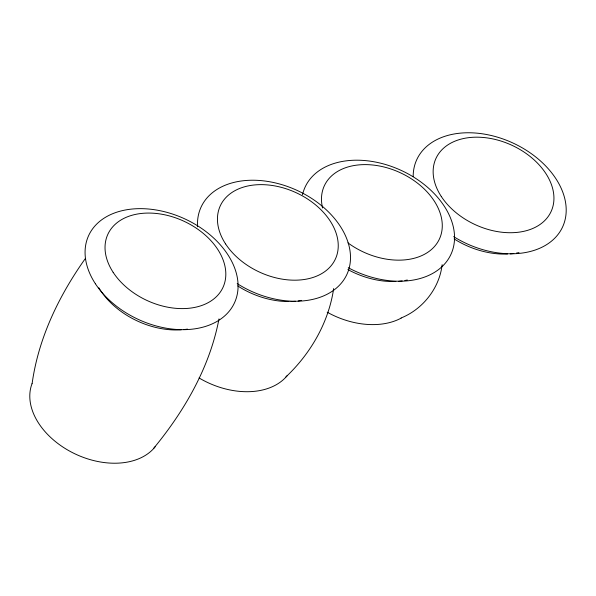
<?xml version="1.0" encoding="UTF-8"?>
<svg xmlns="http://www.w3.org/2000/svg" width="596" height="596" viewBox="0 0 596 596"><rect width="100%" height="100%" fill="white"/><g stroke="black" fill="none" stroke-linecap="round" stroke-linejoin="round"><path stroke-width="0.89" d="M333.648 288.576C328.724 322.399 310.576 353.666 285.894 376.94M442.12 264.713C439.498 288.106 422.802 309.264 401.108 317.973M32.095 383.735C38.405 338.081 58.877 295.921 85.28 258.604M218.985 318.905C209.844 367.143 184.507 410.92 153.567 448.445M413.177 176.617A80.304 55.383 24.8 0 1 502.003 138.615A80.304 55.383 24.8 0 1 562.17 227.843A80.304 55.383 24.8 0 1 453.638 236.619M518.982 252.577A69.657 48.038 24.8 0 1 516.449 253.076M513.834 253.479A69.657 48.038 24.8 0 1 510.258 253.859M507.524 254.03A69.657 48.038 24.8 0 1 454.115 238.907M322.563 207.997A63.399 43.724 24.8 0 1 386.238 167.573A63.399 43.724 24.8 0 1 438.939 239.994A63.399 43.724 24.8 0 1 347.952 242.885M302.515 194.78A80.304 55.383 24.8 0 1 396.265 168.266A80.304 55.383 24.8 0 1 450.658 254.976A80.304 55.383 24.8 0 1 348.258 267.708M407.321 280.008A69.657 48.038 24.8 0 1 404.788 280.507M402.181 280.91A69.657 48.038 24.8 0 1 398.597 281.29M395.863 281.461A69.657 48.038 24.8 0 1 347.908 269.556M401.227 318.085A69.657 48.038 24.8 0 1 327.204 312.2M197.574 226.763A80.304 55.383 24.8 0 1 284.277 185.401A80.304 55.383 24.8 0 1 346.663 274.912A80.304 55.383 24.8 0 1 237.186 283.599M287.205 375.636A69.657 48.038 24.8 0 1 199.057 377.946M301.606 300.377A69.657 48.038 24.8 0 1 298.142 300.935M295.467 301.241A69.657 48.038 24.8 0 1 290.908 301.516M289.067 301.554A69.657 48.038 24.8 0 1 237.662 285.886M155.452 446.426A69.657 48.038 24.8 0 1 72.623 452.699A69.657 48.038 24.8 0 1 32.013 383.697M187.472 329.104A69.657 48.038 24.8 0 1 183.948 329.573M181.236 329.811A69.657 48.038 24.8 0 1 98.854 287.801M441.278 196.464A63.399 43.724 24.8 0 0 545.899 219.35A63.399 43.724 24.8 0 0 493.436 139.039A63.399 43.724 24.8 0 0 441.278 196.464M225.579 243.92A63.399 43.724 24.8 0 0 330.206 266.807A63.399 43.724 24.8 0 0 277.743 186.496A63.399 43.724 24.8 0 0 225.579 243.92M95.382 283.748A80.304 55.383 24.8 0 0 227.903 312.729A80.304 55.383 24.8 0 0 161.449 211.006A80.304 55.383 24.8 0 0 95.382 283.748M113.166 272.35A63.399 43.724 24.8 0 0 217.786 295.229A63.399 43.724 24.8 0 0 165.323 214.925A63.399 43.724 24.8 0 0 113.166 272.35"/></g></svg>
